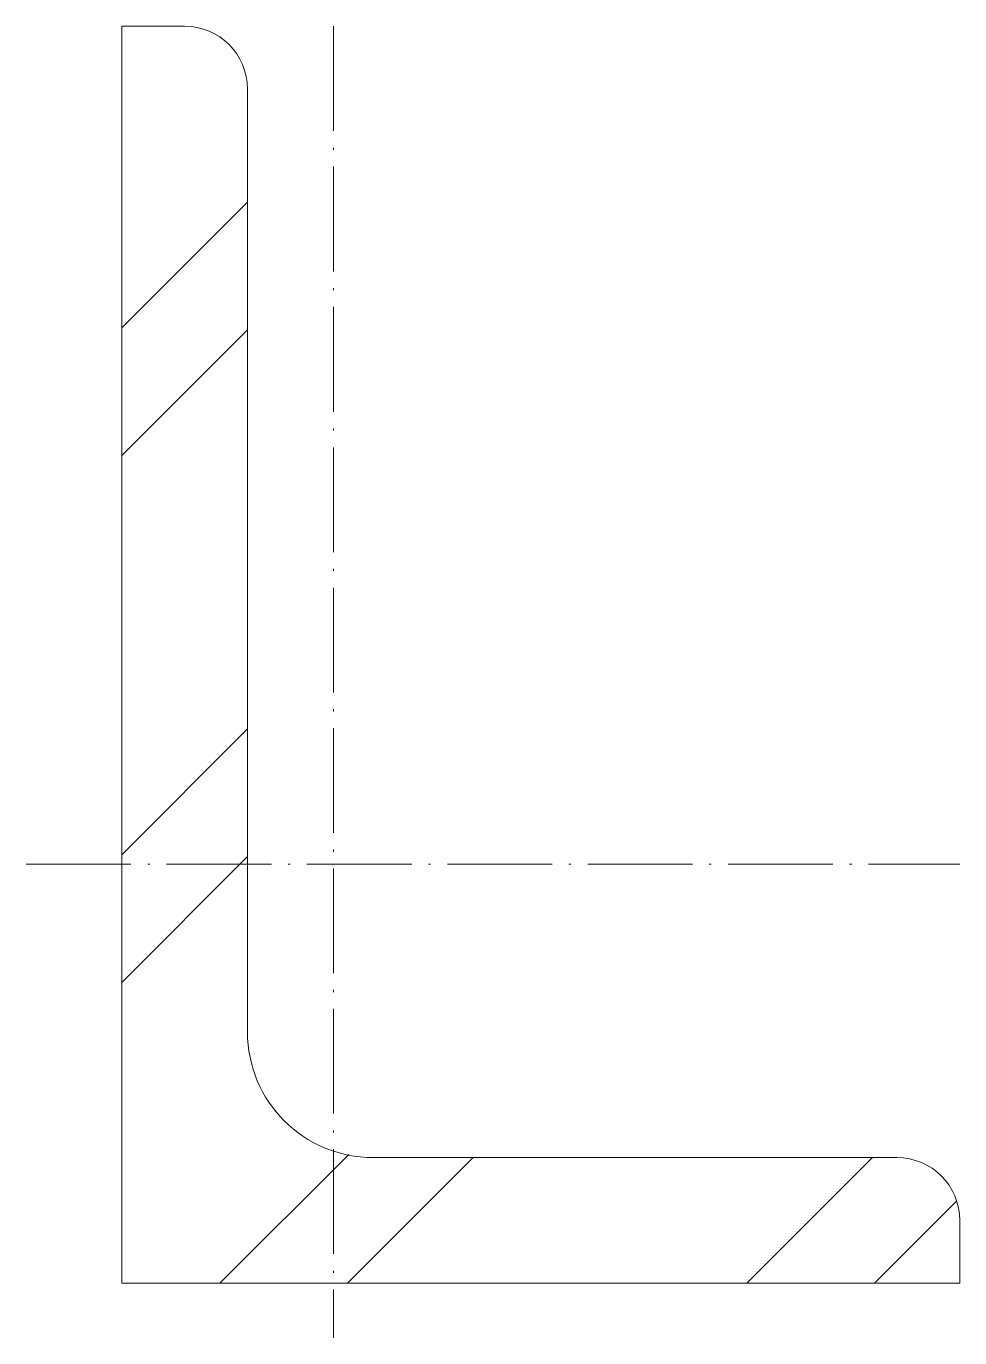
# Model space of a CAD drawing. Header units: metres. Extents: x -4.6 to 40, y -2.6 to 60.
import ezdxf

# ---------------------------------------------------------------- set-up
doc = ezdxf.new("R2010")
doc.units = ezdxf.units.M
doc.linetypes.add('MV_hartlijn_staal', pattern=[6.6, 5, -0.8, 0, -0.8])
doc.layers.add('A-DETL-GENF', color=92, linetype='Continuous', lineweight=18)

# ---------------------------------------------------------------- blocks, each defined once
blk = doc.blocks.new('28 Staalprofielen- L-2d - L60_40_6-3533007-00_0 Basismaterialen')
at = {"layer": 'A-DETL-GENF', "lineweight": 13}
h = blk.add_hatch(dxfattribs=at)
h.set_pattern_fill('FP_173', color=256, style=0, pattern_type=2)
h.set_pattern_definition([(45, (1238.247, -4348.567), (-12.57236, 12.57236), []), (45, (1238.247, -4329.517), (-12.57236, 12.57236), [])])
h.paths.add_polyline_path([(40, 0), (40, 3), (39.898, 3.776), (39.598, 4.5), (39.121, 5.121), (38.5, 5.598), (37.776, 5.898), (37, 6), (12, 6), (10.447, 6.204), (9, 6.804), (7.757, 7.757), (6.804, 9), (6.204, 10.447), (6, 12), (6, 57), (5.898, 57.776), (5.598, 58.5), (5.121, 59.121), (4.5, 59.598), (3.776, 59.898), (3, 60), (0, 60), (0, 0)])
at = {"layer": 'A-DETL-GENF'}
for p, q in [((3, 60), (0, 60)), ((0, 60), (0, 0)), ((6, 12), (6, 57)), ((37, 6), (12, 6)), ((40, 0), (40, 3)), ((0, 0), (40, 0))]:
    blk.add_line(p, q, dxfattribs=at)
at = {"layer": 'A-DETL-GENF', "linetype": 'MV_hartlijn_staal', "lineweight": 13}
for p, q in [((10.1, 60), (10.1, -2.6)), ((-4.559, 20), (40, 20))]:
    blk.add_line(p, q, dxfattribs=at)
at = {"layer": 'A-DETL-GENF'}
for centre, radius, start, end in [((3, 57), 3, 360, 90), ((12, 12), 6, 180, 270), ((37, 3), 3, 360, 90)]:
    blk.add_arc(centre, radius, start, end, dxfattribs=at)

msp = doc.modelspace()

# ---------------------------------------------------------------- block references
msp.add_blockref('28 Staalprofielen- L-2d - L60_40_6-3533007-00_0 Basismaterialen', (0, 0))

doc.saveas('drawing.dxf')
